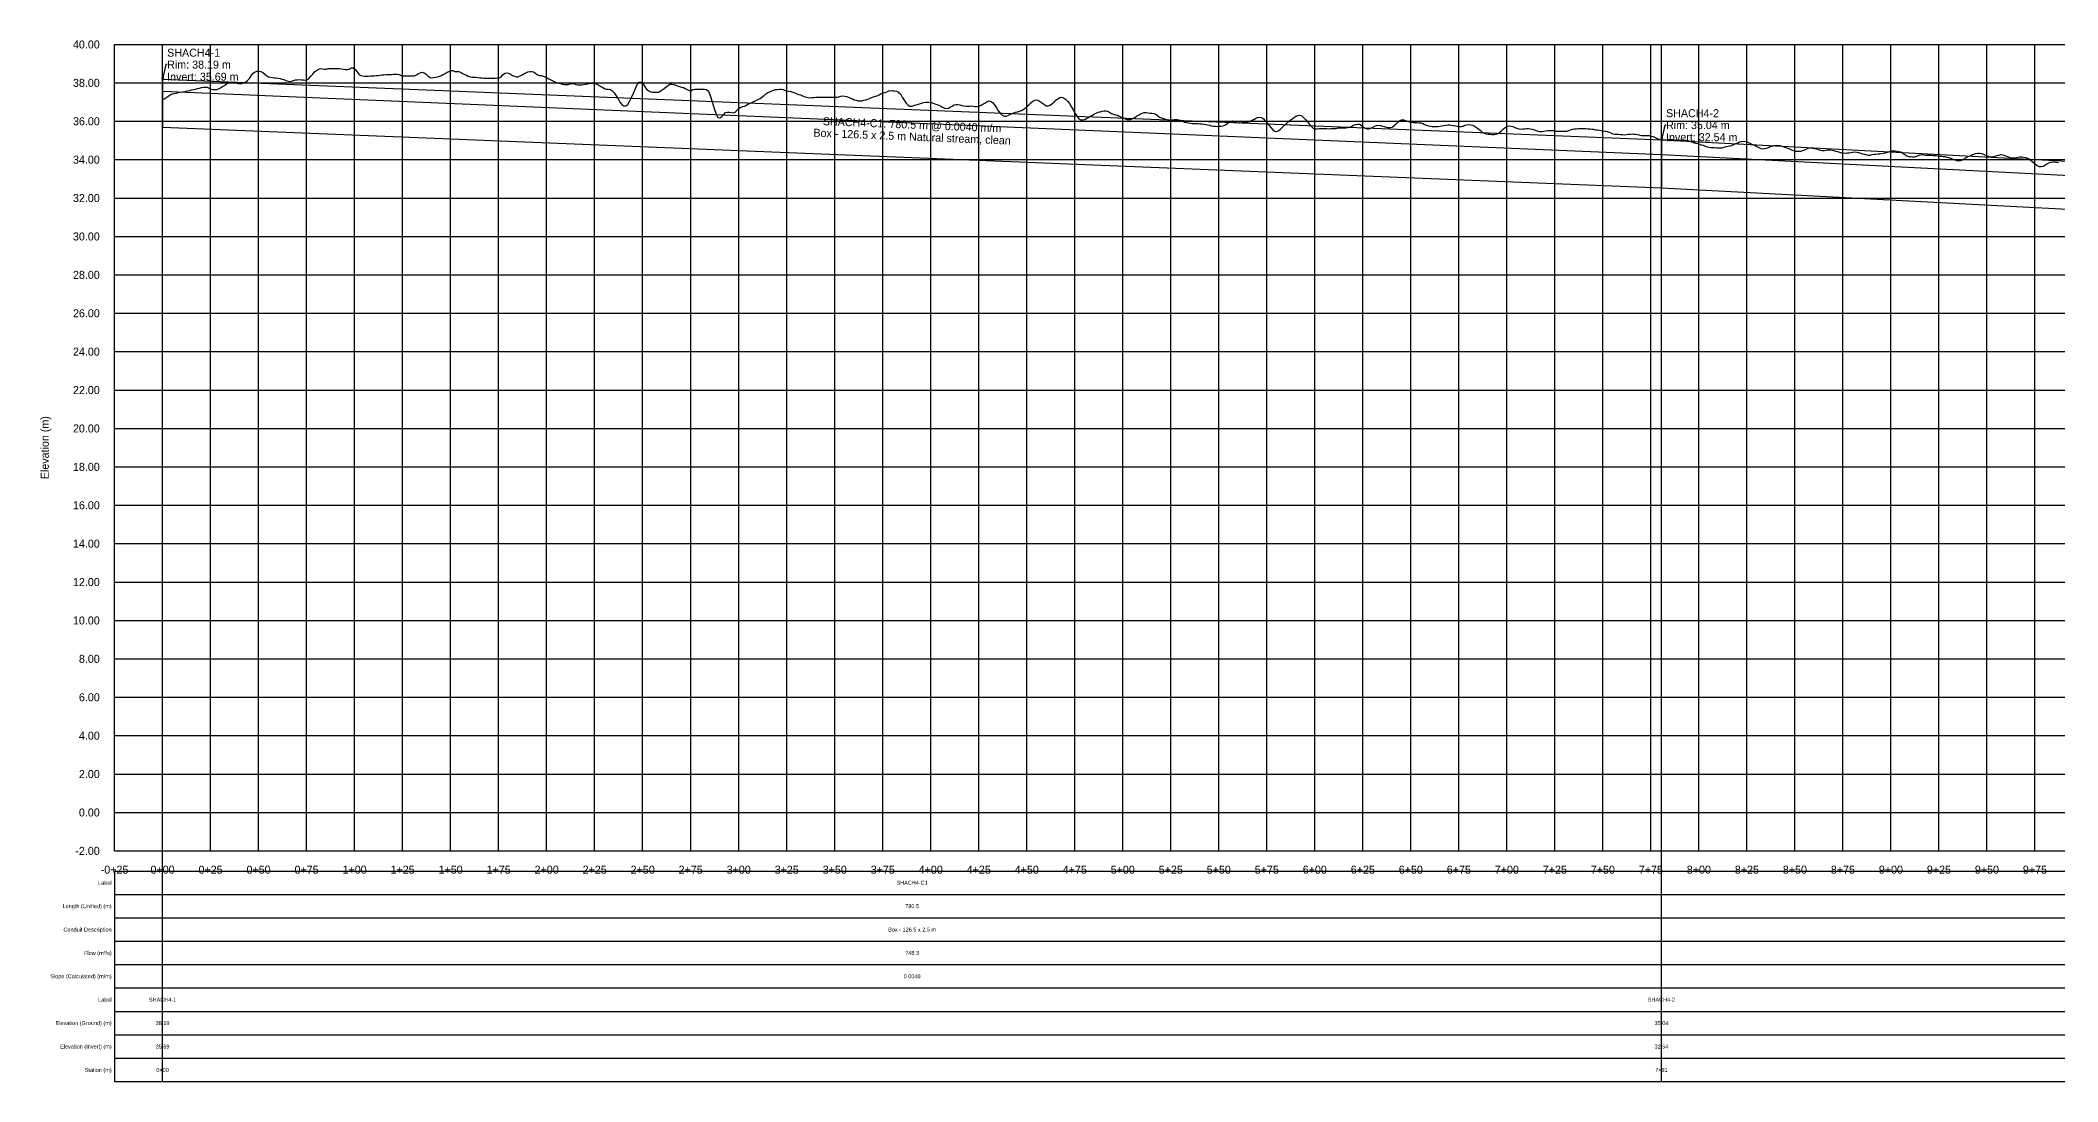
# Model space of a CAD drawing. Extents: x -64 to 8315, y -140 to 402.
# Drawn here: x -64 to 987, y -140 to 402 of the extents above; entities that cross this region are included whole.
import ezdxf
from ezdxf.enums import TextEntityAlignment as Align

# ---------------------------------------------------------------- set-up
doc = ezdxf.new("R2010")
doc.units = 0
for name, color, linetype in [('Annotation', 7, 'Continuous'), ('Annotation_Table', 254, 'Continuous'), ('Crown', 7, 'Continuous'), ('Grid', 254, 'Continuous'), ('Grid_Text', 7, 'Continuous'), ('Ground_Elevation', 3, 'Continuous'), ('Hydraulic_Grade', 5, 'Continuous'), ('Invert', 7, 'Continuous'), ('Structure', 7, 'Continuous')]:
    doc.layers.add(name, color=color, linetype=linetype)

msp = doc.modelspace()

# ---------------------------------------------------------------- linework, layer by layer
at = {"layer": 'Annotation', "color": 0}
for points in [[(2.4, 389.5), (1.7, 389.5), (0, 381.9)], [(782.9, 358), (782.2, 358), (780.5, 350.4)]]:
    msp.add_lwpolyline(points, dxfattribs=at)
for points in [[(0, 381.9), (-0.2, 382.8), (0.6, 382.7)], [(780.5, 350.4), (780.3, 351.3), (781.1, 351.2)]]:
    msp.add_lwpolyline(points, close=True, dxfattribs=at)
at = {"layer": 'Annotation_Table', "color": 254}
for points in [[(0, -140.2), (0, 400)], [(780.5, -140.2), (780.5, 400)], [(-25, -30.5), (8300, -30.5)], [(-25, -30.5), (-25, -140.2)], [(-25, -42.7), (8300, -42.7)], [(-25, -54.9), (8300, -54.9)], [(-25, -67.1), (8300, -67.1)], [(-25, -79.2), (8300, -79.2)], [(-25, -91.4), (8300, -91.4)], [(-25, -103.6), (8300, -103.6)], [(-25, -115.8), (8300, -115.8)], [(-25, -128), (8300, -128)], [(-25, -140.2), (8300, -140.2)]]:
    msp.add_lwpolyline(points, dxfattribs=at)
at = {"layer": 'Crown', "color": 0}
for points in [[(0, 381.9), (0, 381.9)], [(0, 381.9), (780.5, 350.4)], [(780.5, 350.4), (780.5, 350.4)], [(780.5, 350.4), (1969.4, 287.8)]]:
    msp.add_lwpolyline(points, dxfattribs=at)
at = {"layer": 'Grid', "color": 254}
for points in [[(-25, 400), (8300, 400)], [(-25, -20), (-25, 400)], [(0, -20), (0, 400)], [(25, -20), (25, 400)], [(50, -20), (50, 400)], [(75, -20), (75, 400)], [(100, -20), (100, 400)], [(125, -20), (125, 400)], [(150, -20), (150, 400)], [(175, -20), (175, 400)], [(200, -20), (200, 400)], [(225, -20), (225, 400)], [(250, -20), (250, 400)], [(275, -20), (275, 400)], [(300, -20), (300, 400)], [(325, -20), (325, 400)], [(350, -20), (350, 400)], [(375, -20), (375, 400)], [(400, -20), (400, 400)], [(425, -20), (425, 400)], [(450, -20), (450, 400)], [(475, -20), (475, 400)], [(500, -20), (500, 400)], [(525, -20), (525, 400)], [(550, -20), (550, 400)], [(575, -20), (575, 400)], [(600, -20), (600, 400)], [(625, -20), (625, 400)], [(650, -20), (650, 400)], [(675, -20), (675, 400)], [(700, -20), (700, 400)], [(725, -20), (725, 400)], [(750, -20), (750, 400)], [(775, -20), (775, 400)], [(800, -20), (800, 400)], [(825, -20), (825, 400)], [(850, -20), (850, 400)], [(875, -20), (875, 400)], [(900, -20), (900, 400)], [(925, -20), (925, 400)], [(950, -20), (950, 400)], [(975, -20), (975, 400)], [(-25, 380), (8300, 380)], [(-25, 360), (8300, 360)], [(-25, 340), (8300, 340)], [(-25, 320), (8300, 320)], [(-25, 300), (8300, 300)], [(-25, 280), (8300, 280)], [(-25, 260), (8300, 260)], [(-25, 240), (8300, 240)], [(-25, 220), (8300, 220)], [(-25, 200), (8300, 200)], [(-25, 180), (8300, 180)], [(-25, 160), (8300, 160)], [(-25, 140), (8300, 140)], [(-25, 120), (8300, 120)], [(-25, 100), (8300, 100)], [(-25, 80), (8300, 80)], [(-25, 60), (8300, 60)], [(-25, 40), (8300, 40)], [(-25, 20), (8300, 20)], [(-25, 0), (8300, 0)], [(-25, -20), (8300, -20)]]:
    msp.add_lwpolyline(points, dxfattribs=at)
at = {"layer": 'Ground_Elevation', "color": 3}
msp.add_lwpolyline([(0.2, 371.4), (1.2, 371.9), (2.2, 372.6), (3.2, 373.3), (4.2, 373.9), (5.2, 374.3), (6.2, 374.5), (7.2, 374.7), (8.2, 374.9), (9.2, 375.1), (10.2, 375.3), (11.2, 375.4), (12.2, 375.6), (13.2, 375.8), (14.2, 376), (15.2, 376.3), (16.2, 376.6), (17.2, 376.8), (18.2, 377), (19.2, 377.3), (20.2, 377.5), (21.2, 377.7), (22.2, 377.8), (23.2, 377.7), (24.2, 377.2), (25.2, 376.8), (26.2, 376.6), (27.2, 376.5), (28.2, 376.6), (29.2, 376.9), (30.2, 377.4), (31.2, 378.1), (32.2, 378.7), (33.2, 379.3), (34.2, 379.9), (35.2, 380.2), (36.2, 380.3), (37.2, 380.2), (38.2, 380), (39.2, 379.7), (40.2, 379.6), (41.2, 379.7), (42.2, 380), (43.2, 380.4), (44.2, 381.2), (45.2, 382.3), (46.2, 383.7), (47.2, 385), (48.2, 385.8), (49.2, 386.1), (50.2, 386.1), (51.2, 385.9), (52.2, 385.4), (53.2, 384.6), (54.2, 383.8), (55.2, 383.2), (56.2, 382.9), (57.2, 382.8), (58.2, 382.7), (59.2, 382.6), (60.2, 382.4), (61.2, 382.3), (62.2, 382), (63.2, 381.7), (64.2, 381.3), (65.2, 380.9), (66.2, 380.7), (67.2, 380.9), (68.2, 381.2), (69.2, 381.5), (70.2, 381.6), (71.2, 381.7), (72.2, 381.6), (73.2, 381.5), (74.2, 381.4), (75.2, 381.5), (76.2, 382.3), (77.2, 383.4), (78.2, 384.6), (79.2, 385.7), (80.2, 386.5), (81.2, 387.1), (82.2, 387.4), (83.2, 387.3), (84.2, 387.1), (85.2, 387.2), (86.2, 387.4), (87.2, 387.5), (88.2, 387.4), (89.2, 387.4), (90.2, 387.4), (91.2, 387.4), (92.2, 387.4), (93.2, 387.3), (94.2, 387.2), (95.2, 387), (96.2, 386.9), (97.2, 387.2), (98.2, 387.8), (99.2, 387.8), (100.2, 387.2), (101.2, 386), (102.2, 384.6), (103.2, 383.9), (104.2, 383.6), (105.2, 383.5), (106.2, 383.5), (107.2, 383.5), (108.2, 383.6), (109.2, 383.6), (110.2, 383.7), (111.2, 383.8), (112.2, 383.9), (113.2, 384), (114.2, 384.1), (115.2, 384.2), (116.2, 384.3), (117.2, 384.4), (118.2, 384.4), (119.2, 384.4), (120.2, 384.5), (121.2, 384.6), (122.2, 384.5), (123.2, 384.3), (124.2, 383.9), (125.2, 383.7), (126.2, 383.7), (127.2, 383.7), (128.2, 383.7), (129.2, 383.7), (130.2, 383.6), (131.2, 383.7), (132.2, 384.2), (133.2, 384.9), (134.2, 385.3), (135.2, 385.5), (136.2, 385.2), (137.2, 384.6), (138.2, 383.7), (139.2, 382.8), (140.2, 382.6), (141.2, 382.8), (142.2, 383), (143.2, 383.2), (144.2, 383.5), (145.2, 383.9), (146.2, 384.4), (147.2, 384.9), (148.2, 385.5), (149.2, 386), (150.2, 386.5), (151.2, 386.4), (152.2, 386), (153.2, 385.9), (154.2, 385.9), (155.2, 385.5), (156.2, 384.9), (157.2, 384.4), (158.2, 384), (159.2, 383.5), (160.2, 383.2), (161.2, 383), (162.2, 382.9), (163.2, 382.9), (164.2, 382.8), (165.2, 382.7), (166.2, 382.6), (167.2, 382.4), (168.2, 382.4), (169.2, 382.4), (170.2, 382.4), (171.2, 382.4), (172.2, 382.4), (173.2, 382.5), (174.2, 382.6), (175.2, 382.7), (176.2, 383), (177.2, 384.2), (178.2, 385.1), (179.2, 385.2), (180.2, 385), (181.2, 384.5), (182.2, 383.9), (183.2, 383.4), (184.2, 383.1), (185.2, 383.2), (186.2, 383.6), (187.2, 384.1), (188.2, 384.7), (189.2, 385.2), (190.2, 385.7), (191.2, 386), (192.2, 386), (193.2, 385.7), (194.2, 385), (195.2, 384.2), (196.2, 383.9), (197.2, 383.8), (198.2, 383.5), (199.2, 383.1), (200.2, 382.6), (201.2, 382.1), (202.2, 381.6), (203.2, 381.1), (204.2, 380.6), (205.2, 380.2), (206.2, 379.8), (207.2, 379.6), (208.2, 379.4), (209.2, 379.1), (210.2, 379.1), (211.2, 379.2), (212.2, 379.5), (213.2, 379.7), (214.2, 379.6), (215.2, 379.2), (216.2, 379), (217.2, 379), (218.2, 379), (219.2, 379.1), (220.2, 379.3), (221.2, 379.5), (222.2, 379.7), (223.2, 379.8), (224.2, 379.8), (225.2, 379.6), (226.2, 379.3), (227.2, 378.8), (228.2, 378.1), (229.2, 377.5), (230.2, 377), (231.2, 376.8), (232.2, 376.8), (233.2, 376.5), (234.2, 375.9), (235.2, 374.8), (236.2, 373.2), (237.2, 371.6), (238.2, 370), (239.2, 368.8), (240.2, 368.1), (241.2, 368.1), (242.2, 368.8), (243.2, 370.3), (244.2, 372.3), (245.2, 374.7), (246.2, 377.1), (247.2, 379.1), (248.2, 380.3), (249.2, 380.3), (250.2, 379.3), (251.2, 377.9), (252.2, 376.6), (253.2, 375.8), (254.2, 375.4), (255.2, 375.2), (256.2, 375.1), (257.2, 375.1), (258.2, 375.2), (259.2, 375.7), (260.2, 376.3), (261.2, 377.1), (262.2, 377.9), (263.2, 378.7), (264.2, 379.3), (265.2, 379.4), (266.2, 379.2), (267.2, 378.8), (268.2, 378.4), (269.2, 378.1), (270.2, 377.8), (271.2, 377.5), (272.2, 377.1), (273.2, 376.5), (274.2, 376.1), (275.2, 376.1), (276.2, 376.5), (277.2, 376.7), (278.2, 376.7), (279.2, 376.7), (280.2, 376.7), (281.2, 376.8), (282.2, 376.8), (283.2, 376.5), (284.2, 375.6), (285.2, 373.4), (286.2, 370.2), (287.2, 366.7), (288.2, 363.7), (289.2, 362), (290.2, 361.8), (291.2, 362.4), (292.2, 363.6), (293.2, 364.5), (294.2, 364.8), (295.2, 364.7), (296.2, 364.5), (297.2, 364.4), (298.2, 364.8), (299.2, 365.7), (300.2, 366.8), (301.2, 367.4), (302.2, 367.6), (303.2, 367.9), (304.2, 368.5), (305.2, 369), (306.2, 369.4), (307.2, 369.9), (308.2, 370.4), (309.2, 370.9), (310.2, 371.4), (311.2, 371.9), (312.2, 372.7), (313.2, 373.5), (314.2, 374.3), (315.2, 374.9), (316.2, 375.4), (317.2, 375.8), (318.2, 376.2), (319.2, 376.5), (320.2, 376.6), (321.2, 376.8), (322.2, 376.8), (323.2, 376.6), (324.2, 376.1), (325.2, 375.9), (326.2, 375.7), (327.2, 375.5), (328.2, 375.1), (329.2, 374.8), (330.2, 374.3), (331.2, 374), (332.2, 373.7), (333.2, 373.3), (334.2, 372.9), (335.2, 372.6), (336.2, 372.3), (337.2, 372.2), (338.2, 372.3), (339.2, 372.4), (340.2, 372.5), (341.2, 372.5), (342.2, 372.6), (343.2, 372.6), (344.2, 372.6), (345.2, 372.6), (346.2, 372.6), (347.2, 372.5), (348.2, 372.5), (349.2, 372.5), (350.2, 372.5), (351.2, 372.6), (352.2, 372.7), (353.2, 373), (354.2, 373.2), (355.2, 373.1), (356.2, 372.9), (357.2, 372.5), (358.2, 372.1), (359.2, 371.6), (360.2, 371.2), (361.2, 370.9), (362.2, 370.6), (363.2, 370.6), (364.2, 370.7), (365.2, 370.9), (366.2, 371.2), (367.2, 371.5), (368.2, 371.9), (369.2, 372.3), (370.2, 372.8), (371.2, 373), (372.2, 373.2), (373.2, 373.8), (374.2, 374.4), (375.2, 374.8), (376.2, 375), (377.2, 375.4), (378.2, 375.8), (379.2, 376), (380.2, 375.9), (381.2, 375.9), (382.2, 375.7), (383.2, 375.2), (384.2, 374.2), (385.2, 372.6), (386.2, 371), (387.2, 369.5), (388.2, 368.4), (389.2, 367.9), (390.2, 367.9), (391.2, 368.2), (392.2, 368.5), (393.2, 368.8), (394.2, 369.1), (395.2, 369.4), (396.2, 369.7), (397.2, 369.9), (398.2, 369.9), (399.2, 369.9), (400.2, 369.8), (401.2, 369.5), (402.2, 369.1), (403.2, 368.7), (404.2, 368.3), (405.2, 367.9), (406.2, 367.3), (407.2, 366.9), (408.2, 366.7), (409.2, 366.8), (410.2, 367.3), (411.2, 367.9), (412.2, 368.5), (413.2, 368.8), (414.2, 368.8), (415.2, 368.5), (416.2, 368.2), (417.2, 368), (418.2, 367.8), (419.2, 367.8), (420.2, 367.9), (421.2, 368), (422.2, 367.9), (423.2, 367.7), (424.2, 367.6), (425.2, 367.9), (426.2, 368.4), (427.2, 368.9), (428.2, 369.5), (429.2, 370.1), (430.2, 370.6), (431.2, 370.5), (432.2, 369.8), (433.2, 368.5), (434.2, 367), (435.2, 365.5), (436.2, 364.2), (437.2, 363.1), (438.2, 362.6), (439.2, 362.6), (440.2, 363), (441.2, 363.5), (442.2, 364), (443.2, 364.4), (444.2, 364.7), (445.2, 364.9), (446.2, 365.2), (447.2, 365.6), (448.2, 366.2), (449.2, 366.9), (450.2, 367.8), (451.2, 368.7), (452.2, 369.6), (453.2, 370.4), (454.2, 370.9), (455.2, 371.1), (456.2, 370.8), (457.2, 370.2), (458.2, 369.4), (459.2, 368.7), (460.2, 368.1), (461.2, 368.1), (462.2, 368.4), (463.2, 369.2), (464.2, 370), (465.2, 370.9), (466.2, 371.7), (467.2, 372.4), (468.2, 372.6), (469.2, 372.2), (470.2, 371.5), (471.2, 370.5), (472.2, 369.3), (473.2, 367.7), (474.2, 365.9), (475.2, 364.1), (476.2, 362.5), (477.2, 361.3), (478.2, 360.8), (479.2, 360.7), (480.2, 361), (481.2, 361.5), (482.2, 362), (483.2, 362.6), (484.2, 363.2), (485.2, 363.8), (486.2, 364.3), (487.2, 364.7), (488.2, 364.9), (489.2, 365.2), (490.2, 365.5), (491.2, 365.5), (492.2, 365.2), (493.2, 364.5), (494.2, 364), (495.2, 363.7), (496.2, 363.4), (497.2, 363.1), (498.2, 362.7), (499.2, 362.2), (500.2, 361.8), (501.2, 361.3), (502.2, 361), (503.2, 360.9), (504.2, 361), (505.2, 361.4), (506.2, 362), (507.2, 362.6), (508.2, 363.2), (509.2, 363.8), (510.2, 364.3), (511.2, 364.5), (512.2, 364.5), (513.2, 364.4), (514.2, 364.3), (515.2, 364.3), (516.2, 364.1), (517.2, 363.7), (518.2, 362.9), (519.2, 362.2), (520.2, 361.8), (521.2, 361.4), (522.2, 361.1), (523.2, 360.9), (524.2, 360.8), (525.2, 360.7), (526.2, 360.8), (527.2, 360.9), (528.2, 360.9), (529.2, 360.7), (530.2, 360.4), (531.2, 360), (532.2, 359.6), (533.2, 359.3), (534.2, 359.1), (535.2, 359), (536.2, 358.9), (537.2, 358.9), (538.2, 358.9), (539.2, 358.8), (540.2, 358.7), (541.2, 358.6), (542.2, 358.4), (543.2, 358.3), (544.2, 358.1), (545.2, 357.9), (546.2, 357.7), (547.2, 357.5), (548.2, 357.4), (549.2, 357.3), (550.2, 357.4), (551.2, 357.5), (552.2, 357.7), (553.2, 358), (554.2, 358.7), (555.2, 359.5), (556.2, 360.1), (557.2, 360.2), (558.2, 359.9), (559.2, 359.4), (560.2, 359.2), (561.2, 359.2), (562.2, 359.3), (563.2, 359.4), (564.2, 359.6), (565.2, 359.7), (566.2, 359.9), (567.2, 360.5), (568.2, 360.9), (569.2, 361.5), (570.2, 362), (571.2, 362.2), (572.2, 362), (573.2, 361.3), (574.2, 360.3), (575.2, 359.1), (576.2, 357.8), (577.2, 356.6), (578.2, 355.5), (579.2, 354.8), (580.2, 354.7), (581.2, 355.1), (582.2, 355.9), (583.2, 356.9), (584.2, 357.9), (585.2, 358.8), (586.2, 359.7), (587.2, 360.6), (588.2, 361.3), (589.2, 362), (590.2, 362.6), (591.2, 363), (592.2, 363.1), (593.2, 362.8), (594.2, 362), (595.2, 361), (596.2, 359.7), (597.2, 358.3), (598.2, 357.2), (599.2, 356.4), (600.2, 356.1), (601.2, 356), (602.2, 356.2), (603.2, 356.3), (604.2, 356.3), (605.2, 356.3), (606.2, 356.2), (607.2, 356.1), (608.2, 356.2), (609.2, 356.2), (610.2, 356.2), (611.2, 356.3), (612.2, 356.5), (613.2, 356.6), (614.2, 356.6), (615.2, 356.6), (616.2, 356.6), (617.2, 356.7), (618.2, 357), (619.2, 357.4), (620.2, 357.9), (621.2, 358.3), (622.2, 358.5), (623.2, 358.4), (624.2, 357.9), (625.2, 357.1), (626.2, 356.4), (627.2, 356.1), (628.2, 356.1), (629.2, 356.4), (630.2, 356.9), (631.2, 357.5), (632.2, 357.8), (633.2, 357.9), (634.2, 357.8), (635.2, 357.5), (636.2, 357.2), (637.2, 356.9), (638.2, 356.7), (639.2, 356.7), (640.2, 356.9), (641.2, 357.6), (642.2, 358.5), (643.2, 359.5), (644.2, 360.4), (645.2, 360.8), (646.2, 360.8), (647.2, 360.4), (648.2, 360), (649.2, 359.7), (650.2, 359.5), (651.2, 359.4), (652.2, 359.3), (653.2, 359.3), (654.2, 359.2), (655.2, 359.1), (656.2, 358.8), (657.2, 358.3), (658.2, 358), (659.2, 357.7), (660.2, 357.5), (661.2, 357.3), (662.2, 357.3), (663.2, 357.3), (664.2, 357.3), (665.2, 357.4), (666.2, 357.6), (667.2, 357.8), (668.2, 358), (669.2, 358.1), (670.2, 358.1), (671.2, 358), (672.2, 357.8), (673.2, 357.6), (674.2, 357.4), (675.2, 357.2), (676.2, 357.3), (677.2, 357.5), (678.2, 357.9), (679.2, 358.2), (680.2, 358.3), (681.2, 358.2), (682.2, 358), (683.2, 357.4), (684.2, 356.7), (685.2, 356), (686.2, 355.1), (687.2, 354.4), (688.2, 353.8), (689.2, 353.4), (690.2, 353.3), (691.2, 353.2), (692.2, 353.1), (693.2, 353.1), (694.2, 353.2), (695.2, 353.5), (696.2, 354.1), (697.2, 355), (698.2, 356), (699.2, 356.8), (700.2, 357.4), (701.2, 357.6), (702.2, 357.5), (703.2, 357.2), (704.2, 356.8), (705.2, 356.4), (706.2, 356.1), (707.2, 355.9), (708.2, 356), (709.2, 356.1), (710.2, 356.2), (711.2, 356.2), (712.2, 356.1), (713.2, 355.9), (714.2, 355.5), (715.2, 355.1), (716.2, 354.8), (717.2, 354.6), (718.2, 354.6), (719.2, 354.8), (720.2, 355), (721.2, 355.2), (722.2, 355.2), (723.2, 355.2), (724.2, 355.1), (725.2, 354.9), (726.2, 354.8), (727.2, 354.8), (728.2, 354.9), (729.2, 354.9), (730.2, 354.9), (731.2, 354.9), (732.2, 355.1), (733.2, 355.5), (734.2, 355.8), (735.2, 356), (736.2, 356.1), (737.2, 356.2), (738.2, 356.2), (739.2, 356.2), (740.2, 356.2), (741.2, 356.2), (742.2, 356.1), (743.2, 356), (744.2, 355.9), (745.2, 355.8), (746.2, 355.6), (747.2, 355.5), (748.2, 355.3), (749.2, 355.1), (750.2, 355), (751.2, 354.8), (752.2, 354.6), (753.2, 354.4), (754.2, 354), (755.2, 353.5), (756.2, 353.3), (757.2, 353.2), (758.2, 353.2), (759.2, 353.1), (760.2, 353.1), (761.2, 353), (762.2, 353.1), (763.2, 353.2), (764.2, 353.3), (765.2, 353.4), (766.2, 353.3), (767.2, 353.2), (768.2, 353.1), (769.2, 352.8), (770.2, 352.6), (771.2, 352.6), (772.2, 352.6), (773.2, 352.6), (774.2, 352.5), (775.2, 352.3), (776.2, 352), (777.2, 351.5), (778.2, 351.1), (779.2, 350.7), (780.2, 350.4), (781.2, 350.3), (782.2, 350.3), (783.2, 350.4), (784.2, 350.5), (785.2, 350.6), (786.2, 350.5), (787.2, 350.3), (788.2, 350.1), (789.2, 350.1), (790.2, 350.2), (791.2, 350.3), (792.2, 350.3), (793.2, 350.2), (794.2, 350), (795.2, 349.7), (796.2, 349.3), (797.2, 348.9), (798.2, 348.6), (799.2, 348.4), (800.2, 348.1), (801.2, 347.8), (802.2, 347.5), (803.2, 347.1), (804.2, 346.7), (805.2, 346.5), (806.2, 346.4), (807.2, 346.4), (808.2, 346.3), (809.2, 346.2), (810.2, 346.1), (811.2, 346.1), (812.2, 346.2), (813.2, 346.5), (814.2, 346.8), (815.2, 347.1), (816.2, 347.2), (817.2, 347.4), (818.2, 347.9), (819.2, 348.4), (820.2, 348.8), (821.2, 349.2), (822.2, 349.4), (823.2, 349.6), (824.2, 349.5), (825.2, 349.2), (826.2, 348.7), (827.2, 348.2), (828.2, 347.7), (829.2, 347.3), (830.2, 346.8), (831.2, 346.3), (832.2, 345.8), (833.2, 345.7), (834.2, 345.8), (835.2, 346), (836.2, 346.3), (837.2, 346.8), (838.2, 347.1), (839.2, 347.4), (840.2, 347.5), (841.2, 347.4), (842.2, 347.3), (843.2, 347), (844.2, 346.7), (845.2, 346.4), (846.2, 346), (847.2, 345.6), (848.2, 345.1), (849.2, 344.7), (850.2, 344.5), (851.2, 344.4), (852.2, 344.4), (853.2, 344.4), (854.2, 344.7), (855.2, 345.2), (856.2, 345.7), (857.2, 346.1), (858.2, 346.2), (859.2, 346), (860.2, 345.8), (861.2, 345.6), (862.2, 345.3), (863.2, 345), (864.2, 344.8), (865.2, 344.8), (866.2, 344.9), (867.2, 345.1), (868.2, 345.2), (869.2, 345), (870.2, 344.8), (871.2, 344.5), (872.2, 344.3), (873.2, 343.9), (874.2, 343.6), (875.2, 343.5), (876.2, 343.4), (877.2, 343.5), (878.2, 343.6), (879.2, 343.8), (880.2, 343.9), (881.2, 344), (882.2, 343.9), (883.2, 343.7), (884.2, 343.3), (885.2, 343), (886.2, 342.8), (887.2, 342.5), (888.2, 342.4), (889.2, 342.4), (890.2, 342.6), (891.2, 342.8), (892.2, 342.9), (893.2, 343), (894.2, 343.1), (895.2, 343.2), (896.2, 343.3), (897.2, 343.5), (898.2, 343.9), (899.2, 344.3), (900.2, 344.6), (901.2, 344.6), (902.2, 344.6), (903.2, 344.5), (904.2, 344.3), (905.2, 344), (906.2, 343.4), (907.2, 342.6), (908.2, 342), (909.2, 341.7), (910.2, 341.6), (911.2, 341.5), (912.2, 341.5), (913.2, 341.7), (914.2, 342.2), (915.2, 342.5), (916.2, 342.6), (917.2, 342.5), (918.2, 342.4), (919.2, 342.4), (920.2, 342.3), (921.2, 342.3), (922.2, 342.2), (923.2, 342.2), (924.2, 342), (925.2, 341.9), (926.2, 341.8), (927.2, 341.7), (928.2, 341.6), (929.2, 341.3), (930.2, 341.1), (931.2, 340.7), (932.2, 340.3), (933.2, 339.9), (934.2, 339.5), (935.2, 339.4), (936.2, 339.6), (937.2, 339.9), (938.2, 340.5), (939.2, 341.1), (940.2, 341.6), (941.2, 342), (942.2, 342.5), (943.2, 342.9), (944.2, 343.2), (945.2, 343.4), (946.2, 343.4), (947.2, 343.2), (948.2, 342.9), (949.2, 342.4), (950.2, 342), (951.2, 341.6), (952.2, 341.5), (953.2, 341.5), (954.2, 341.8), (955.2, 342.1), (956.2, 342.4), (957.2, 342.6), (958.2, 342.5), (959.2, 342.2), (960.2, 341.8), (961.2, 341.4), (962.2, 341), (963.2, 340.9), (964.2, 340.9), (965.2, 341.1), (966.2, 341.3), (967.2, 341.4), (968.2, 341.4), (969.2, 341.3), (970.2, 341.1), (971.2, 340.8), (972.2, 340.2), (973.2, 339.4), (974.2, 338.5), (975.2, 337.7), (976.2, 337), (977.2, 336.5), (978.2, 336.4), (979.2, 336.6), (980.2, 337.2), (981.2, 337.8), (982.2, 338.4), (983.2, 338.7), (984.2, 338.8), (985.2, 338.8), (986.2, 338.7), (987.2, 338.6)], dxfattribs=at)
at = {"layer": 'Hydraulic_Grade', "color": 5}
for points in [[(0, 375.6), (780.5, 342.7)], [(780.5, 342.7), (780.5, 342.7)], [(780.5, 342.7), (1969.4, 281.5)]]:
    msp.add_lwpolyline(points, dxfattribs=at)
at = {"layer": 'Invert', "color": 0}
for points in [[(0, 356.9), (0, 356.9)], [(0, 356.9), (780.5, 325.4)], [(780.5, 325.4), (780.5, 325.4)], [(780.5, 325.4), (1969.4, 262.8)]]:
    msp.add_lwpolyline(points, dxfattribs=at)
at = {"layer": 'Structure', "color": 0}
for points in [[(0, 381.9), (0, 356.9)], [(0, 381.9), (0, 356.9)], [(780.5, 350.4), (780.5, 325.4)], [(780.5, 350.4), (780.5, 325.4)]]:
    msp.add_lwpolyline(points, dxfattribs=at)

# ---------------------------------------------------------------- texts
at = {"layer": 'Annotation', "color": 0}
for s, height, p in [('SHACH4-1', 4.17, (2.4, 395.7)), ('Rim: 38.19 m', 4.167, (2.4, 389.5)), ('Invert: 35.69 m', 4.167, (2.4, 383.2)), ('SHACH4-2', 4.17, (782.9, 364.2)), ('Rim: 35.04 m', 4.167, (782.9, 358)), ('Invert: 32.54 m', 4.167, (782.9, 351.7))]:
    msp.add_text(s, height=height, dxfattribs=at).set_placement(p, align=Align.MIDDLE_LEFT)
for s, p in [('SHACH4-C1: 780.5 m @ 0.0040 m/m', (390.3, 358.2)), ('Box - 126.5 x 2.5 m Natural stream, clean', (390.3, 352))]:
    msp.add_text(s, height=4.167, rotation=357.6889, dxfattribs=at).set_placement(p, align=Align.MIDDLE_CENTER)
at = {"layer": 'Annotation_Table', "color": 0}
for s, height, p in [('Label', 2.08, (-26.5, -36.6)), ('Length (Unified) (m)', 2.083, (-26.5, -48.8)), ('Conduit Description', 2.083, (-26.5, -61)), ('Flow (m³/s)', 2.083, (-26.5, -73.2)), ('Slope (Calculated) (m/m)', 2.083, (-26.5, -85.3)), ('Label', 2.08, (-26.5, -97.5)), ('Elevation (Ground) (m)', 2.083, (-26.5, -109.7)), ('Elevation (Invert) (m)', 2.083, (-26.5, -121.9)), ('Station (m)', 2.083, (-26.5, -134.1))]:
    msp.add_text(s, height=height, dxfattribs=at).set_placement(p, align=Align.MIDDLE_RIGHT)
for s, height, p in [('SHACH4-C1', 2.08, (390.3, -36.6)), ('780.5', 2.08, (390.3, -48.8)), ('Box - 126.5 x 2.5 m', 2.083, (390.3, -61)), ('748.3', 2.08, (390.3, -73.2)), ('0.0040', 2.08, (390.3, -85.3)), ('SHACH4-1', 2.08, (0, -97.5)), ('SHACH4-2', 2.08, (780.5, -97.5)), ('38.19', 2.08, (0, -109.7)), ('35.04', 2.08, (780.5, -109.7)), ('35.69', 2.08, (0, -121.9)), ('32.54', 2.08, (780.5, -121.9)), ('0+00', 2.08, (0, -134.1)), ('7+81', 2.08, (780.5, -134.1))]:
    msp.add_text(s, height=height, dxfattribs=at).set_placement(p, align=Align.MIDDLE_CENTER)
at = {"layer": 'Grid_Text', "color": 0}
for s, p in [('40.00', (-32.7, 400)), ('38.00', (-32.7, 380)), ('36.00', (-32.7, 360)), ('34.00', (-32.7, 340)), ('32.00', (-32.7, 320)), ('30.00', (-32.7, 300)), ('28.00', (-32.7, 280)), ('26.00', (-32.7, 260)), ('24.00', (-32.7, 240)), ('22.00', (-32.7, 220)), ('20.00', (-32.7, 200)), ('18.00', (-32.7, 180)), ('16.00', (-32.7, 160)), ('14.00', (-32.7, 140)), ('12.00', (-32.7, 120)), ('10.00', (-32.7, 100)), ('8.00', (-32.7, 80)), ('6.00', (-32.7, 60)), ('4.00', (-32.7, 40)), ('2.00', (-32.7, 20)), ('0.00', (-32.7, 0)), ('-2.00', (-32.7, -20))]:
    msp.add_text(s, height=4.17, dxfattribs=at).set_placement(p, align=Align.MIDDLE_RIGHT)
msp.add_text('Elevation (m)', height=4.167, rotation=90, dxfattribs=at).set_placement((-58, 190), align=Align.BOTTOM_CENTER)
for s, p in [('-0+25', (-25, -27.7)), ('0+00', (0, -27.7)), ('0+25', (25, -27.7)), ('0+50', (50, -27.7)), ('0+75', (75, -27.7)), ('1+00', (100, -27.7)), ('1+25', (125, -27.7)), ('1+50', (150, -27.7)), ('1+75', (175, -27.7)), ('2+00', (200, -27.7)), ('2+25', (225, -27.7)), ('2+50', (250, -27.7)), ('2+75', (275, -27.7)), ('3+00', (300, -27.7)), ('3+25', (325, -27.7)), ('3+50', (350, -27.7)), ('3+75', (375, -27.7)), ('4+00', (400, -27.7)), ('4+25', (425, -27.7)), ('4+50', (450, -27.7)), ('4+75', (475, -27.7)), ('5+00', (500, -27.7)), ('5+25', (525, -27.7)), ('5+50', (550, -27.7)), ('5+75', (575, -27.7)), ('6+00', (600, -27.7)), ('6+25', (625, -27.7)), ('6+50', (650, -27.7)), ('6+75', (675, -27.7)), ('7+00', (700, -27.7)), ('7+25', (725, -27.7)), ('7+50', (750, -27.7)), ('7+75', (775, -27.7)), ('8+00', (800, -27.7)), ('8+25', (825, -27.7)), ('8+50', (850, -27.7)), ('8+75', (875, -27.7)), ('9+00', (900, -27.7)), ('9+25', (925, -27.7)), ('9+50', (950, -27.7)), ('9+75', (975, -27.7))]:
    msp.add_text(s, height=4.17, dxfattribs=at).set_placement(p, align=Align.TOP_CENTER)

doc.saveas('drawing.dxf')
